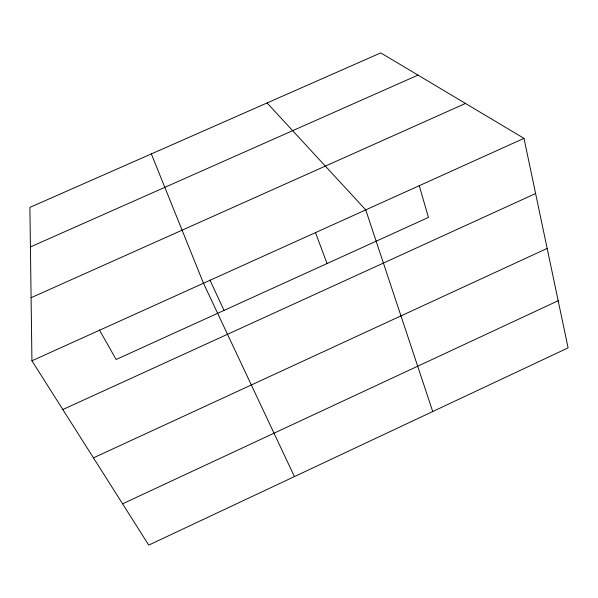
<?xml version="1.0" encoding="UTF-8"?>
<svg xmlns="http://www.w3.org/2000/svg" width="598" height="598" viewBox="0 0 598 598"><rect width="100%" height="100%" fill="white"/><g stroke="black" fill="none" stroke-linecap="round" stroke-linejoin="round"><path stroke-width="0.9" d="M122.575 503.808L558.173 300.727M93.452 457.859L547.163 248.409M62.827 409.54L535.614 193.535M31.933 360.796L523.99 138.355L568.1 347.864L148.745 545.099L31.933 360.796L29.9 207.386L380.769 52.901L523.99 138.355M31.096 297.707L465.476 103.439M30.423 246.929L417.995 75.109M267.082 102.961L365.752 209.891L432.735 411.529M99.343 329.849L116.147 359.488L428.437 217.425L419.176 185.44M294.425 476.584L203.484 283.243L151.339 153.918M209.92 280.028L224.033 310.407M315.4 232.345L327.054 263.546"/></g></svg>
